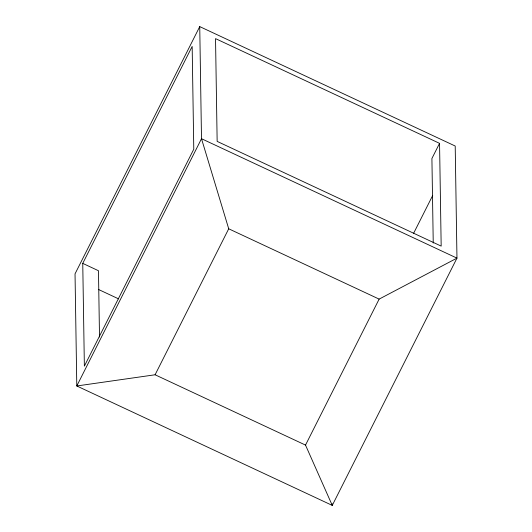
<?xml version="1.0" encoding="UTF-8"?>
<svg xmlns="http://www.w3.org/2000/svg" width="532" height="532" viewBox="0 0 532 532"><rect width="100%" height="100%" fill="white"/><g stroke="black" fill="none" stroke-linecap="round" stroke-linejoin="round"><path stroke-width="0.8" d="M199.739 26.6L75.032 273.867L76.794 385.973L332.261 505.4L456.968 258.133L455.206 146.027L199.739 26.6L201.502 138.706L228.713 228.793L155.091 374.774L76.794 385.973L201.502 138.706L456.968 258.133L379.136 299.11L305.514 445.091L332.261 505.4L332.234 503.738M82.753 263.38L192.165 46.43L193.781 149.193L84.369 366.142L82.753 263.38L98.473 270.728L99.511 337.029M439.558 143.347L441.174 246.11L217.149 141.386L215.533 38.623L439.558 143.347L431.911 158.503L433.241 243.038M413.65 233.235L432.696 195.47M228.713 228.793L379.136 299.11M98.347 289.401L118.643 298.891M155.091 374.774L305.514 445.091"/></g></svg>
